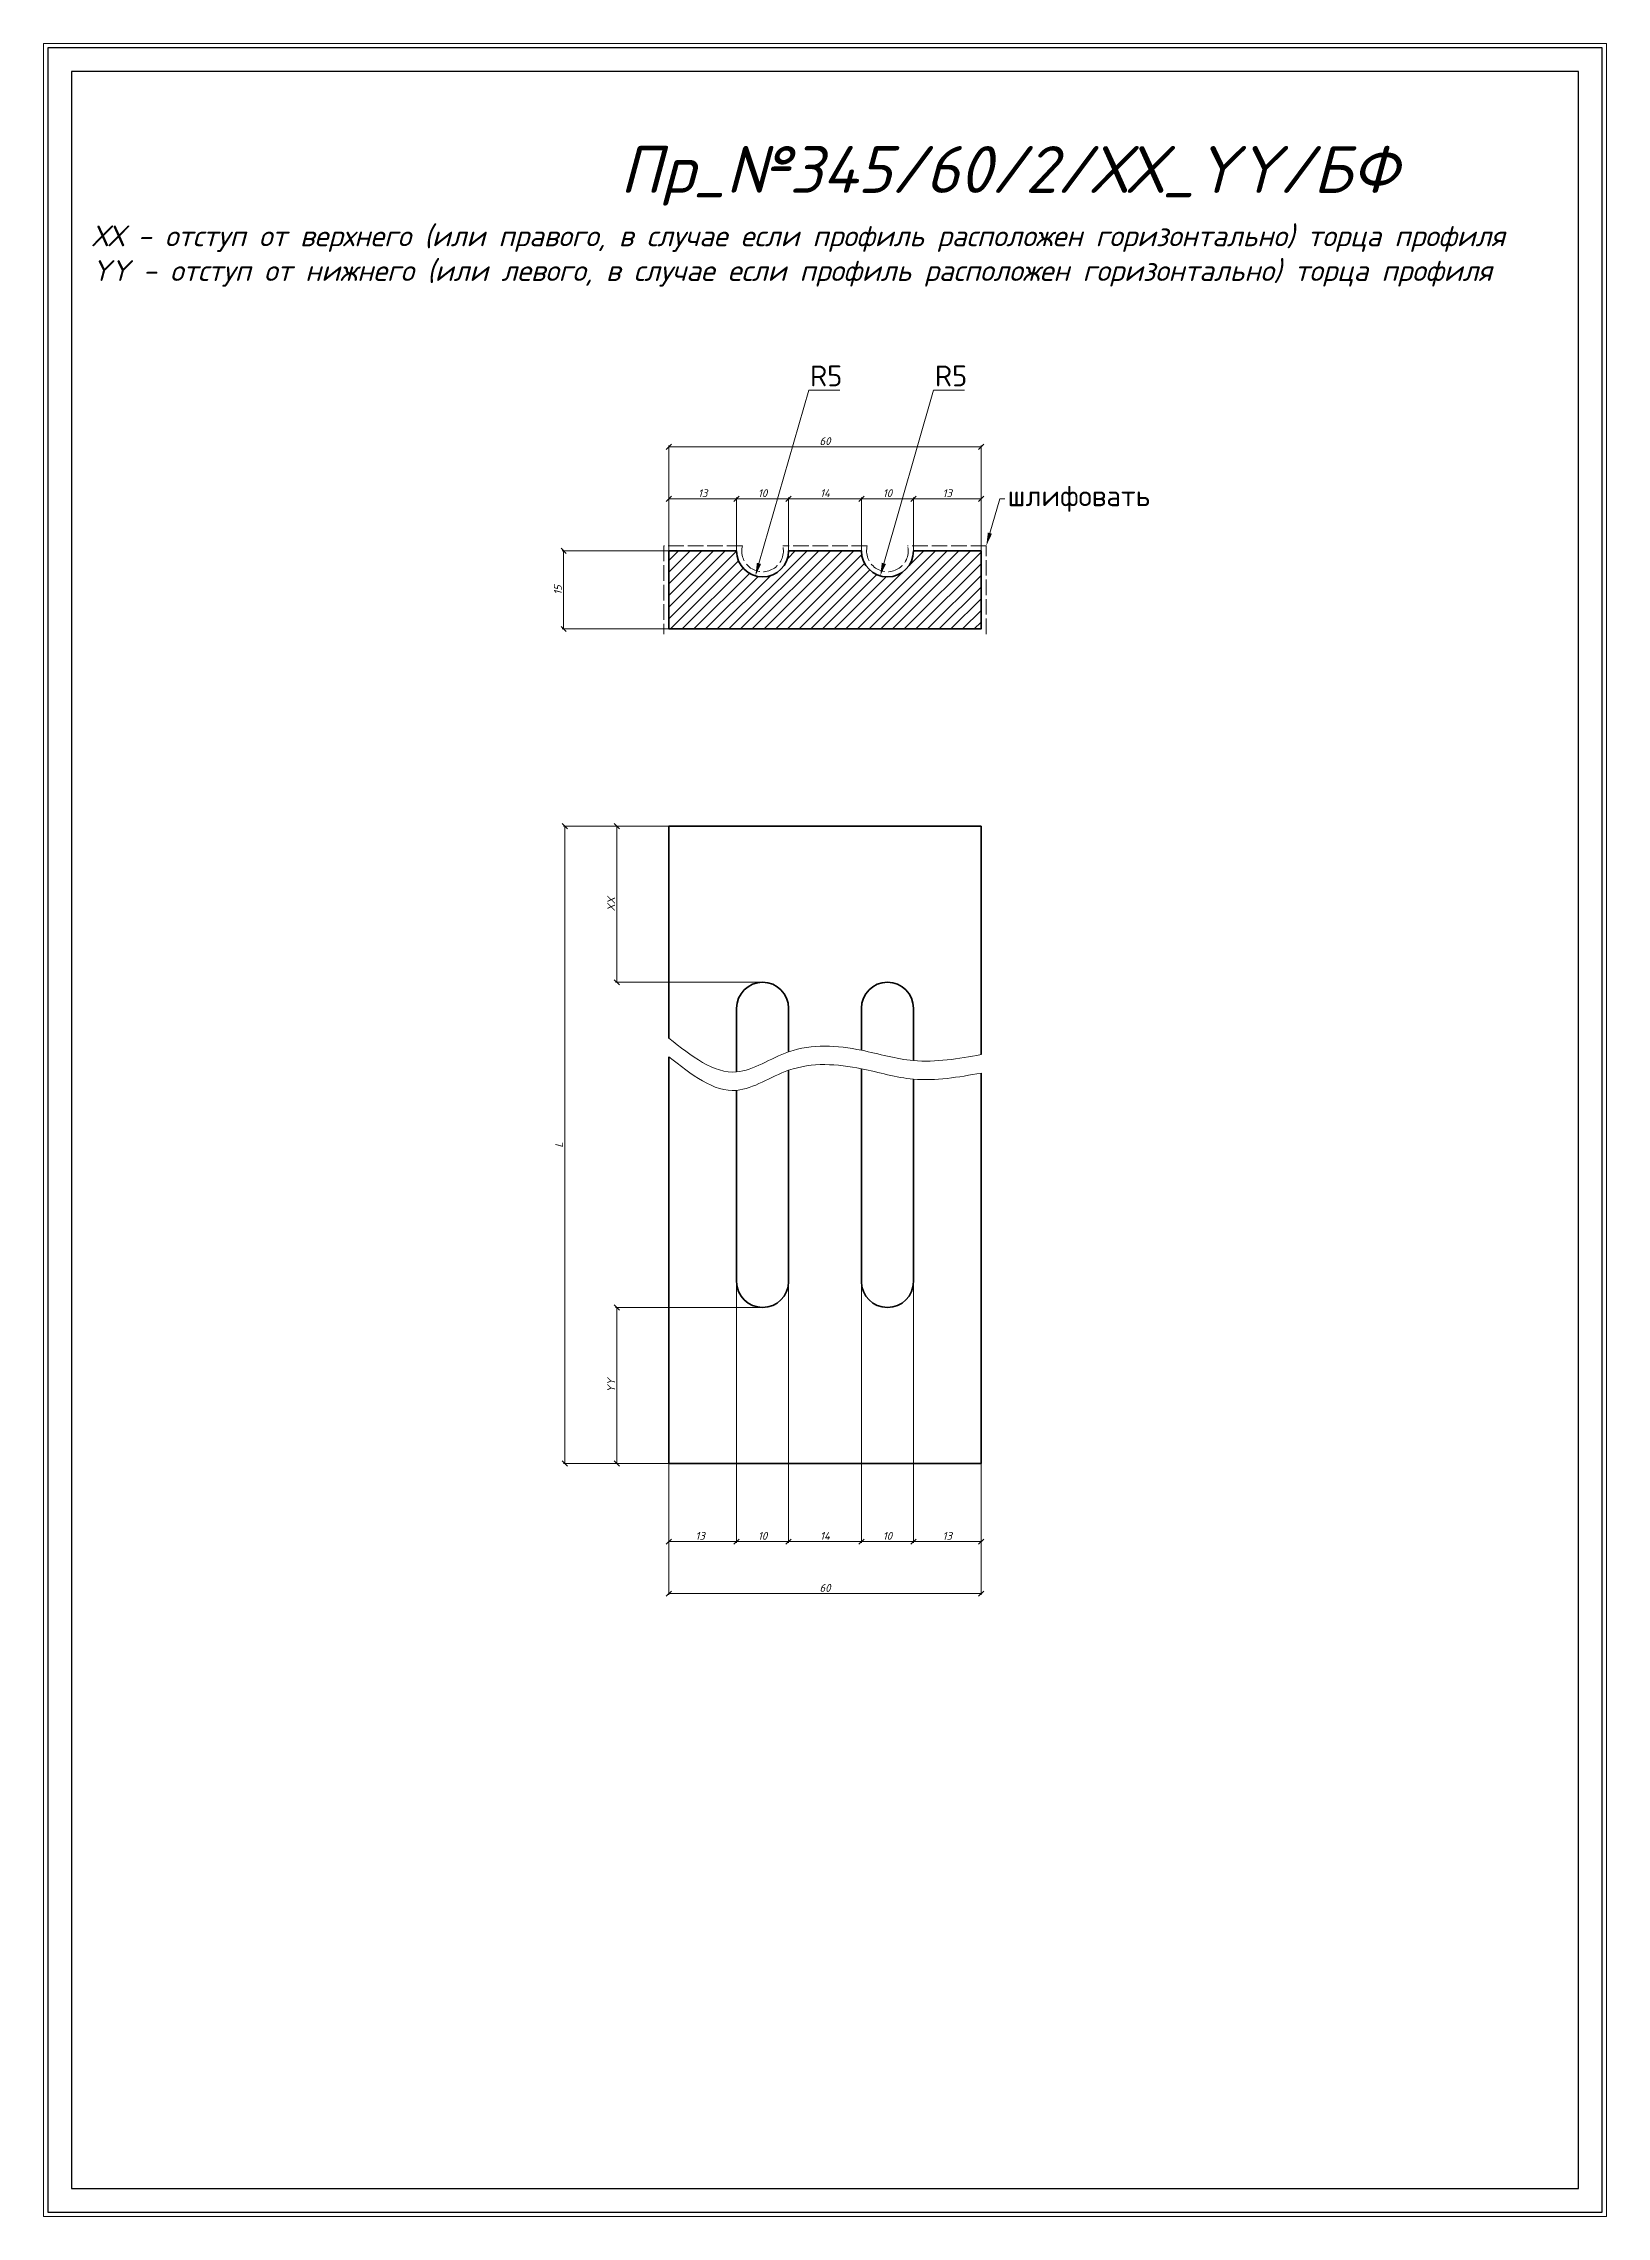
# Model space of a CAD drawing. Header units: millimetres. Extents: x 3524 to 3825, y -2217 to -1799.
import ezdxf
from ezdxf import colors
from ezdxf.entities.mleader import LeaderData, LeaderLine
from ezdxf.math import Vec2, Vec3

# ---------------------------------------------------------------- set-up
doc = ezdxf.new("R2010")
doc.units = ezdxf.units.MM
doc.linetypes.add('ACAD_ISO02W100', pattern=[15, 12, -3])
doc.layers.get('0').update_dxf_attribs({"lineweight": 13})
for name, color, linetype, lineweight in [('Пр_№345-БФ', 1, 'Continuous', 35), ('служебный слой ЛИНИИ ПУНКТИРНЫЕ', 7, 'ACAD_ISO02W100', 13), ('служебный слой НАДПИСИ', 7, 'Continuous', 13), ('служебный слой ПОЗИЦИИ', 7, 'Continuous', 13), ('служебный слой РАЗМЕРЫ', 7, 'Continuous', 9), ('служебный слой ШТАМП', 7, 'Continuous', 30), ('служебный слой ШТРИХОВКА', 7, 'Continuous', 5)]:
    doc.layers.add(name, color=color, linetype=linetype, lineweight=lineweight)
doc.styles.add('ЕСКД', font='isocpeur.ttf', dxfattribs={"oblique": 15})
doc.styles.add('ЕСКД профили размеры', font='isocpeur.ttf')
doc.styles.add('ЕСКД штамп_текст', font='isocpeur.ttf')
doc.dimstyles.new('ЕСКД', dxfattribs={"dimtxt": 3.5, "dimasz": 2.5, "dimexe": 0.25, "dimexo": 0, "dimgap": 0.35, "dimtad": 1, "dimdec": 1, "dimzin": 9, "dimtxsty": 'ЕСКД', "dimblk": 'OBLIQUE', "dimcen": 0, "dimclrd": 256, "dimclre": 256, "dimclrt": 256, "dimadec": 1, "dimazin": 0, "dimtfac": 1, "dimtdec": 1, "dimtmove": 0, "dimatfit": 3, "dimldrblk": 'DOTSMALL', "dimfxl": 1, "dimlwd": -1, "dimlwe": -1, "dimarcsym": 0})
doc.dimstyles.new('ЕСКД профили$4', dxfattribs={"dimtxt": 1.5, "dimasz": 1, "dimexe": 0.3, "dimexo": 0, "dimgap": 0.35, "dimtad": 1, "dimtoh": 1, "dimdec": 1, "dimzin": 9, "dimtxsty": 'ЕСКД профили размеры', "dimblk": 'OBLIQUE', "dimcen": 0, "dimse1": 1, "dimclrd": 256, "dimclre": 256, "dimclrt": 256, "dimadec": 1, "dimazin": 0, "dimtfac": 1, "dimtdec": 1, "dimtofl": 0, "dimtmove": 0, "dimatfit": 3, "dimldrblk": 'DOTSMALL', "dimfxl": 1, "dimlwd": -1, "dimlwe": -1, "dimarcsym": 2})

# ---------------------------------------------------------------- blocks, each defined once
blk = doc.blocks.new('_DotSmall')
at = {"color": 0, "linetype": 'ByBlock', "lineweight": -3, "const_width": 0.5}
blk.add_lwpolyline([(-0.0625, 0, 1), (0.0625, 0, 1)], format="xyb", close=True, dxfattribs=at)
blk = doc.blocks.new('_OBLIQUE')
at = {"color": 0, "linetype": 'ByBlock'}
blk.add_line((-0.5, -0.5), (0.5, 0.5), dxfattribs=at)
blk = doc.blocks.new('*D19')
at = {"layer": 'Defpoints', "color": 0, "transparency": 16777216}
for p in [(3688.02, -1892.04), (3686.64, -1896.85)]:
    blk.add_point(p, dxfattribs=at)
at = {"layer": 'служебный слой РАЗМЕРЫ', "transparency": 16777216}
for p, q in [((3695.51, -1865.96), (3685.95, -1899.25)), ((3701.46, -1865.96), (3695.51, -1865.96))]:
    blk.add_line(p, q, dxfattribs=at)
blk.add_solid([(3685.55, -1899.13), (3686.35, -1899.36), (3685.26, -1901.65)], dxfattribs=at)
at = {"layer": 'служебный слой РАЗМЕРЫ', "transparency": 16777216, "insert": (3698.86, -1863.21), "char_height": 4, "attachment_point": 5, "style": 'ЕСКД профили размеры'}
blk.add_mtext('R5', dxfattribs=at)
blk = doc.blocks.new('*D18')
at = {"layer": 'Defpoints', "color": 0, "transparency": 16777216}
for p in [(3664.02, -1892.04), (3662.64, -1896.85)]:
    blk.add_point(p, dxfattribs=at)
at = {"layer": 'служебный слой РАЗМЕРЫ', "transparency": 16777216}
for p, q in [((3671.51, -1865.96), (3661.95, -1899.25)), ((3677.46, -1865.96), (3671.51, -1865.96))]:
    blk.add_line(p, q, dxfattribs=at)
blk.add_solid([(3661.55, -1899.13), (3662.35, -1899.36), (3661.26, -1901.65)], dxfattribs=at)
at = {"layer": 'служебный слой РАЗМЕРЫ', "transparency": 16777216, "insert": (3674.86, -1863.21), "char_height": 4, "attachment_point": 5, "style": 'ЕСКД профили размеры'}
blk.add_mtext('R5', dxfattribs=at)
blk = doc.blocks.new('*D13')
at = {"layer": 'Defpoints', "color": 0, "transparency": 16777216}
for p in [(3644.64, -1876.85), (3644.64, -1896.85), (3704.64, -1896.85)]:
    blk.add_point(p, dxfattribs=at)
at = {"layer": 'служебный слой РАЗМЕРЫ', "transparency": 16777216}
for p, q in [((3644.64, -1896.85), (3644.64, -1876.6)), ((3704.64, -1876.85), (3644.64, -1876.85)), ((3704.64, -1896.85), (3704.64, -1876.6))]:
    blk.add_line(p, q, dxfattribs=at)
at = {"layer": 'служебный слой РАЗМЕРЫ', "transparency": 16777216, "rotation": 180}
blk.add_blockref('_OBLIQUE', (3644.64, -1876.85), dxfattribs=at)
at = {"layer": 'служебный слой РАЗМЕРЫ', "transparency": 16777216}
blk.add_blockref('_OBLIQUE', (3704.64, -1876.85), dxfattribs=at)
at = {"layer": 'служебный слой РАЗМЕРЫ', "transparency": 16777216, "insert": (3674.64, -1875.75), "char_height": 1.5, "attachment_point": 5, "style": 'ЕСКД'}
blk.add_mtext('60', dxfattribs=at)
blk = doc.blocks.new('*D12')
at = {"layer": 'Defpoints', "color": 0, "transparency": 16777216}
for p in [(3644.64, -1886.85), (3644.64, -1896.85), (3657.64, -1896.85)]:
    blk.add_point(p, dxfattribs=at)
at = {"layer": 'служебный слой РАЗМЕРЫ', "transparency": 16777216}
for p, q in [((3644.64, -1896.85), (3644.64, -1886.6)), ((3657.64, -1886.85), (3644.64, -1886.85)), ((3657.64, -1896.85), (3657.64, -1886.6))]:
    blk.add_line(p, q, dxfattribs=at)
at = {"layer": 'служебный слой РАЗМЕРЫ', "transparency": 16777216, "rotation": 180}
blk.add_blockref('_OBLIQUE', (3644.64, -1886.85), dxfattribs=at)
at = {"layer": 'служебный слой РАЗМЕРЫ', "transparency": 16777216}
blk.add_blockref('_OBLIQUE', (3657.64, -1886.85), dxfattribs=at)
at = {"layer": 'служебный слой РАЗМЕРЫ', "transparency": 16777216, "insert": (3651.14, -1885.75), "char_height": 1.5, "attachment_point": 5, "style": 'ЕСКД'}
blk.add_mtext('13', dxfattribs=at)
blk = doc.blocks.new('*D6')
at = {"layer": 'Defpoints', "color": 0, "transparency": 16777216}
for p in [(3657.64, -2037.25), (3644.64, -2072.25), (3657.64, -2087.25)]:
    blk.add_point(p, dxfattribs=at)
at = {"layer": 'служебный слой РАЗМЕРЫ', "transparency": 16777216}
for p, q in [((3657.64, -2037.25), (3657.64, -2087.5)), ((3644.64, -2072.25), (3644.64, -2087.5)), ((3644.64, -2087.25), (3657.64, -2087.25))]:
    blk.add_line(p, q, dxfattribs=at)
at = {"layer": 'служебный слой РАЗМЕРЫ', "transparency": 16777216, "rotation": 180}
blk.add_blockref('_OBLIQUE', (3644.64, -2087.25), dxfattribs=at)
at = {"layer": 'служебный слой РАЗМЕРЫ', "transparency": 16777216}
blk.add_blockref('_OBLIQUE', (3657.64, -2087.25), dxfattribs=at)
at = {"layer": 'служебный слой РАЗМЕРЫ', "transparency": 16777216, "insert": (3650.64, -2086.15), "char_height": 1.5, "attachment_point": 5, "style": 'ЕСКД'}
blk.add_mtext('13', dxfattribs=at)
blk = doc.blocks.new('*D5')
at = {"layer": 'Defpoints', "color": 0, "transparency": 16777216}
for p in [(3644.64, -1949.75), (3624.64, -2072.25), (3644.64, -2072.25)]:
    blk.add_point(p, dxfattribs=at)
at = {"layer": 'служебный слой РАЗМЕРЫ', "transparency": 16777216}
for p, q in [((3644.64, -1949.75), (3624.39, -1949.75)), ((3624.64, -1949.75), (3624.64, -2072.25)), ((3644.64, -2072.25), (3624.39, -2072.25))]:
    blk.add_line(p, q, dxfattribs=at)
for p, rotation in [((3624.64, -1949.75), 90), ((3624.64, -2072.25), 270)]:
    blk.add_blockref('_OBLIQUE', p, dxfattribs=dict(at, rotation=rotation))
at = {"layer": 'служебный слой РАЗМЕРЫ', "transparency": 16777216, "insert": (3623.54, -2011), "char_height": 1.5, "attachment_point": 5, "rotation": 90, "style": 'ЕСКД'}
blk.add_mtext('L', dxfattribs=at)
blk = doc.blocks.new('*D4')
at = {"layer": 'Defpoints', "color": 0, "transparency": 16777216}
for p in [(3644.64, -1949.75), (3634.64, -1979.75), (3662.64, -1979.75)]:
    blk.add_point(p, dxfattribs=at)
at = {"layer": 'служебный слой РАЗМЕРЫ', "transparency": 16777216}
for p, q in [((3644.64, -1949.75), (3634.39, -1949.75)), ((3634.64, -1949.75), (3634.64, -1979.75)), ((3662.64, -1979.75), (3634.39, -1979.75))]:
    blk.add_line(p, q, dxfattribs=at)
for p, rotation in [((3634.64, -1949.75), 90), ((3634.64, -1979.75), 270)]:
    blk.add_blockref('_OBLIQUE', p, dxfattribs=dict(at, rotation=rotation))
at = {"layer": 'служебный слой РАЗМЕРЫ', "transparency": 16777216, "insert": (3633.54, -1964.75), "char_height": 1.5, "attachment_point": 5, "rotation": 90, "style": 'ЕСКД'}
blk.add_mtext('XX', dxfattribs=at)

msp = doc.modelspace()

# ---------------------------------------------------------------- hatches: boundary and pattern name
at = {"layer": 'служебный слой ШТРИХОВКА'}
h = msp.add_hatch(dxfattribs=at)
h.set_pattern_fill('ANSI31', color=256, scale=0.5, style=0)
h.set_pattern_definition([(45, (4026.4699, 2715.0823), (-1.122532, 1.122532), [])])
edge = h.paths.add_edge_path()
edge.add_line((3704.64, -1896.85), (3691.64, -1896.85))
edge.add_arc((3686.64, -1896.85), 5, -180, 0, ccw=False)
edge.add_line((3681.64, -1896.85), (3667.64, -1896.85))
edge.add_arc((3662.64, -1896.85), 5, -180, 0, ccw=False)
edge.add_line((3657.64, -1896.85), (3647.64, -1896.85))
edge.add_line((3647.64, -1896.85), (3644.64, -1896.85))
edge.add_line((3644.64, -1896.85), (3644.64, -1911.85))
edge.add_line((3644.64, -1911.85), (3651.64, -1911.85))
edge.add_line((3651.64, -1911.85), (3697.64, -1911.85))
edge.add_line((3697.64, -1911.85), (3704.64, -1911.85))
edge.add_line((3704.64, -1911.85), (3704.64, -1896.85))

# ---------------------------------------------------------------- linework, layer by layer
at = {"layer": 'Пр_№345-БФ'}
msp.add_lwpolyline([(3644.64, -1911.85), (3644.64, -1911.85), (3644.64, -1911.85), (3704.64, -1911.85), (3704.64, -1911.85), (3704.64, -1911.85), (3704.64, -1896.85), (3691.64, -1896.85, -1), (3681.64, -1896.85), (3667.64, -1896.85, -1), (3657.64, -1896.85), (3647.64, -1896.85, -1), (3647.64, -1896.85), (3644.64, -1896.85), (3644.64, -1911.85)], format="xyb", close=True, dxfattribs=at)
for points in [[(3644.64, -1990.5), (3644.64, -1949.75), (3704.64, -1949.75), (3704.64, -1993.65)], [(3644.64, -1994.05), (3644.64, -2072.25), (3704.64, -2072.25), (3704.64, -1997.21)]]:
    msp.add_lwpolyline(points, dxfattribs=at)
for points in [[(3657.64, -1996.97), (3657.64, -1984.75, -1), (3667.64, -1984.75), (3667.64, -1993.12)], [(3681.64, -1992.82), (3681.64, -1984.75, -1), (3691.64, -1984.75), (3691.64, -1994.81)], [(3667.64, -1996.67), (3667.64, -2037.25, -1), (3657.64, -2037.25), (3657.64, -2000.52)], [(3691.64, -1998.36), (3691.64, -2037.25, -1), (3681.64, -2037.25), (3681.64, -1996.37)]]:
    msp.add_lwpolyline(points, format="xyb", dxfattribs=at)
at = {"layer": 'служебный слой ЛИНИИ ПУНКТИРНЫЕ', "ltscale": 0.25}
msp.add_lwpolyline([(3705.64, -1912.85), (3705.64, -1895.85), (3690.51, -1895.85, -1.290994), (3682.76, -1895.85), (3666.51, -1895.85, -1.290994), (3658.76, -1895.85), (3643.64, -1895.85), (3643.64, -1912.85)], format="xyb", dxfattribs=at)
at = {"layer": 'служебный слой ШТАМП', "color": 6, "lineweight": 5, "ltscale": 100}
msp.add_lwpolyline([(3824.84, -1799.32), (3524.43, -1799.32), (3524.43, -2216.96), (3824.84, -2216.96)], close=True, dxfattribs=at)
at = {"layer": 'служебный слой ШТАМП', "color": 0, "ltscale": 100}
for points in [[(3823.98, -1800.19), (3525.29, -1800.19), (3525.29, -2216.1), (3823.98, -2216.1)], [(3819.45, -1804.72), (3529.83, -1804.72), (3529.83, -2211.56), (3819.45, -2211.56)]]:
    msp.add_lwpolyline(points, close=True, dxfattribs=at)
at = {"layer": 'служебный слой ШТРИХОВКА'}
for points in [[(3644.64, -1990.5), (3657.64, -1996.97), (3667.64, -1993.12), (3681.64, -1992.82), (3691.64, -1994.81), (3704.64, -1993.65)], [(3644.64, -1994.05), (3657.64, -2000.52), (3667.64, -1996.67), (3681.64, -1996.37), (3691.64, -1998.36), (3704.64, -1997.21)]]:
    msp.add_spline(points, degree=3, dxfattribs=at)

# ---------------------------------------------------------------- texts
at = {"layer": 'служебный слой НАДПИСИ', "style": 'ЕСКД', "oblique": 15}
msp.add_text('Пр_№345/60/2/ХХ_YY/БФ', height=9, dxfattribs=at).set_placement((3635.23, -1828.04))
at = {"layer": 'служебный слой НАДПИСИ', "insert": (3533.74, -1834.3), "char_height": 4, "attachment_point": 1, "style": 'ЕСКД'}
msp.add_mtext_dynamic_manual_height_columns('ХХ - отступ от верхнего (или правого, в случае если профиль расположен горизонтально) торца профиля\\PYY - отступ от нижнего (или левого, в случае если профиль расположен горизонтально) торца профиля', width=307.678, gutter_width=15, heights=[0], dxfattribs=at)

# ---------------------------------------------------------------- dimensions: what is measured, and where the dimension line sits
at = {"layer": 'служебный слой РАЗМЕРЫ'}
for center, mpoint, picture, middle in [((3662.64, -1896.85), (3664.02, -1892.04), '*D18', (3674.86, -1865.96)), ((3686.64, -1896.85), (3688.02, -1892.04), '*D19', (3698.86, -1865.96))]:
    dim = msp.add_radius_dim(center=center, mpoint=mpoint, dimstyle='ЕСКД профили$4', override={"dimtxt": 4, "dimasz": 2.5, "dimgap": 0.75, "dimsah": 1}, dxfattribs=at)
    dim.commit()
    dim.dimension.update_dxf_attribs({"geometry": picture, "text_midpoint": middle, "dimtype": 132})
dim = msp.add_linear_dim(base=(3644.64, -1876.85), p1=(3704.64, -1896.85), p2=(3644.64, -1896.85), angle=180, dimstyle='ЕСКД', override={"dimtxt": 1.5, "dimasz": 1}, dxfattribs=at)
dim.commit()
dim.dimension.update_dxf_attribs({"geometry": '*D13', "text_midpoint": (3674.64, -1875.75)})
dim = msp.add_linear_dim(base=(3644.64, -1886.85), p1=(3657.64, -1896.85), p2=(3644.64, -1896.85), dimstyle='ЕСКД', override={"dimtxt": 1.5, "dimasz": 1}, dxfattribs=at)
dim.commit()
dim.dimension.update_dxf_attribs({"geometry": '*D12', "text_midpoint": (3651.14, -1885.75)})
for base, p1, p2 in [((3667.64, -1886.85), (3657.64, -1896.85), (3667.64, -1896.85)), ((3681.64, -1886.85), (3667.64, -1896.85), (3681.64, -1896.85)), ((3691.64, -1886.85), (3681.64, -1896.85), (3691.64, -1896.85)), ((3704.64, -1886.85), (3691.64, -1896.85), (3704.64, -1896.85)), ((3667.64, -2087.25), (3657.64, -2037.25), (3667.64, -2037.25)), ((3681.64, -2087.25), (3667.64, -2037.25), (3681.64, -2037.25)), ((3691.64, -2087.25), (3681.64, -2037.25), (3691.64, -2037.25)), ((3704.64, -2087.25), (3691.64, -2037.25), (3704.64, -2072.25)), ((3704.64, -2097.25), (3644.64, -2072.25), (3704.64, -2072.25))]:
    msp.add_linear_dim(base=base, p1=p1, p2=p2, dimstyle='ЕСКД', override={"dimtxt": 1.5, "dimasz": 1}, dxfattribs=at).render()
msp.add_linear_dim(base=(3624.4, -1896.85), p1=(3644.64, -1911.85), p2=(3644.64, -1896.85), angle=90, dimstyle='ЕСКД', override={"dimtxt": 1.5, "dimasz": 1}, dxfattribs=at).render()
for base, p2, text, picture, middle in [((3624.64, -2072.25), (3644.64, -2072.25), 'L', '*D5', (3623.54, -2011)), ((3634.64, -1979.75), (3662.64, -1979.75), 'XX', '*D4', (3633.54, -1964.75))]:
    dim = msp.add_linear_dim(base=base, p1=(3644.64, -1949.75), p2=p2, angle=90, text=text, dimstyle='ЕСКД', override={"dimtxt": 1.5, "dimasz": 1}, dxfattribs=at)
    dim.commit()
    dim.dimension.update_dxf_attribs({"geometry": picture, "text_midpoint": middle})
dim = msp.add_linear_dim(base=(3657.64, -2087.25), p1=(3644.64, -2072.25), p2=(3657.64, -2037.25), dimstyle='ЕСКД', override={"dimtxt": 1.5, "dimasz": 1}, dxfattribs=at)
dim.commit()
dim.dimension.update_dxf_attribs({"geometry": '*D6', "text_midpoint": (3650.64, -2087.25), "dimtype": 128})
msp.add_linear_dim(base=(3634.64, -2042.25), p1=(3644.64, -2072.25), p2=(3662.64, -2042.25), angle=90, text='YY', dimstyle='ЕСКД', override={"dimtxt": 1.5, "dimasz": 1}, dxfattribs=at).render()

# ---------------------------------------------------------------- leaders
at = {"layer": 'служебный слой ПОЗИЦИИ'}
ml = msp.add_multileader_mtext('Standard', dxfattribs=at)
ml.set_content('\\A1;шлифовать', color=256, style='ЕСКД штамп_текст')
ml.set_leader_properties(color=256, linetype='ByLayer', lineweight=-1)
ml.build(insert=Vec2(0, 0))
ml.multileader.update_dxf_attribs({"dogleg_length": 1, "arrow_head_size": 2.5})
ctx = ml.context
ctx.base_point, ctx.arrow_head_size, ctx.landing_gap_size, ctx.plane_origin = Vec3(3709.22, -1886.85), 2.5, 0.5, Vec3(3769.61, -1874.16)
notes = []
notes.append((ctx, [(1, (1, 1, 0), (3708.22, -1886.85), (1, 0), 1, [(0, [(3705.64, -1895.85)], 0, [])])]))
ctx.mtext.insert, ctx.mtext.flow_direction = Vec3(3709.72, -1884.25), 5
for ctx, leaders in notes:
    for number, flags, end, landing, length, lines in leaders:
        leader = LeaderData()
        leader.index, (leader.has_last_leader_line, leader.has_dogleg_vector, leader.attachment_direction) = number, flags
        leader.last_leader_point, leader.dogleg_vector, leader.dogleg_length = Vec3(end), Vec3(landing), length
        for number, points, colour, breaks in lines:
            line = LeaderLine()
            line.index, line.vertices, line.color, line.breaks = number, Vec3.list(points), colors.encode_raw_color(colour), breaks
            leader.lines.append(line)
        ctx.leaders.append(leader)

doc.saveas('drawing.dxf')
